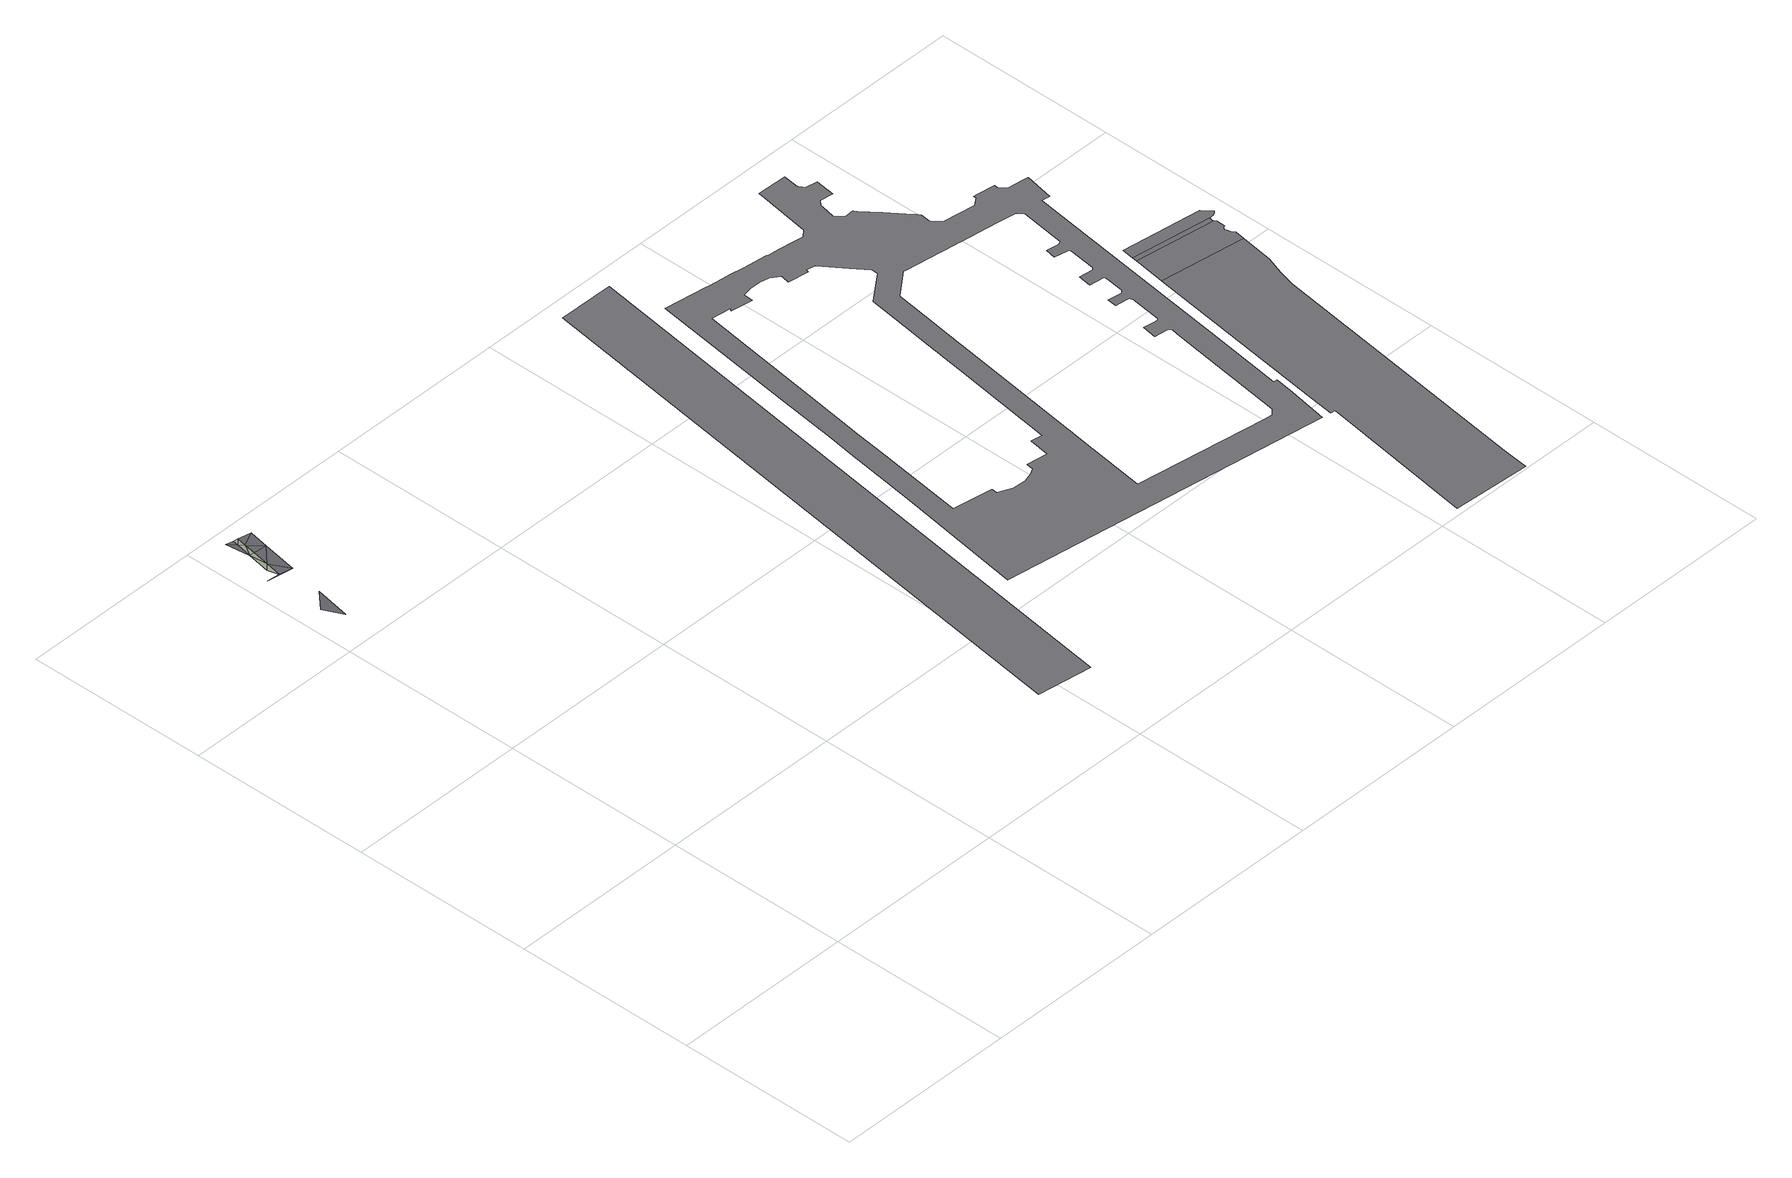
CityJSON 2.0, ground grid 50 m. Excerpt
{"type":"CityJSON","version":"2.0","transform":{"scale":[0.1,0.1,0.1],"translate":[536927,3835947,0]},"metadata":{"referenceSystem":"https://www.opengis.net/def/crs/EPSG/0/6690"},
"CityObjects":{
"road1":{"type":"Road","attributes":{"RoadStructureAttribute.sectionType":"1"},"geometry":[{"type":"MultiSurface","lod":"3","boundaries":[[[0,1,2]],[[3,4,5]],[[5,6,7]],[[4,6,5]],[[8,7,6]],[[8,6,9]],[[4,10,6]],[[8,11,12]],[[13,11,8]],[[6,10,9]],[[8,9,13]],[[14,12,11]],[[11,15,14]],[[11,13,15]],[[13,9,10]],[[10,16,13]],[[15,13,16]]],"semantics":{"surfaces":[{"type":"TrafficArea","function":"2000"},{"type":"AuxiliaryTrafficArea","function":"5000"}],"values":[0,0,1,0,1,1,0,0,1,0,1,0,1,1,0,0,0]}}]},
"road2":{"type":"Road","attributes":{"RoadStructureAttribute.sectionType":"1"},"geometry":[{"type":"MultiSurface","lod":"1","boundaries":[[[17,18,19,20,21]]]}]},
"road3":{"type":"Road","attributes":{"RoadStructureAttribute.sectionType":"1"},"geometry":[{"type":"MultiSurface","lod":"1","boundaries":[[[22,23,24,25,26,27,28,29,30,31,32,33,34,35,36,37,38,39,40,41,42,43,44,45,46,47,48,49,50,51,52,53,54,55,56,57,58,59,60,61,62,63,64,65,66,67,68,69,70,71,72,73,74,75,76,77,78,79,80,81,82,83],[84,85,86,87,88,89,90,91,92,93,94,95,96,97,98,99,100,101,102,103,104,105,106,107,108,109,110,111,112,113,114,115,116,117,118,119,120,121],[122,123,124,125,126,127,128,129,130,131,132,133,134,135,136,137,138,139,140,141,142,143,144,145,146,147,148,149,150,151,152,153,154,155,156,157,158,159,160,161,162,163,164,165,166,167,168,169,170,171,172,173,174,175,176,177,178,179,180]]]}]},
"road4":{"type":"Road","attributes":{"RoadStructureAttribute.sectionType":"1"},"geometry":[{"type":"MultiSurface","lod":"1","boundaries":[[[181,182,183,184,185,186,187,188,189,190,191,192,193]]]}]},
"road5":{"type":"Road","geometry":[{"type":"MultiSurface","lod":"1","boundaries":[[[194,181,193,195,196,197,198,199,200,201,202,203,204,205]]]}]},
"road6":{"type":"Road","geometry":[{"type":"MultiSurface","lod":"1","boundaries":[[[206,194,205,207,208]]]}]},
"road7":{"type":"Road","geometry":[{"type":"MultiSurface","lod":"1","boundaries":[[[209,206,208,210,211,212,213,214,215,216,217]]]}]}
},
"vertices":[
[9,1597,65],[34,1543,65],[52,1642,65],[2,1753,64],[70,1740,66],[35,1749,65],[43,1794,65],[27,1778,65],[39,1843,65],[52,1842,65],[88,1838,66],[47,1888,65],[30,1909,65],[58,1875,65],[50,1904,65],[63,1902,65],[98,1894,66],
[1189,1951,0],[947,262,0],[1096,241,0],[1242,1253,0],[1341,1949,0],
[1899,1863,0],[1888,1878,0],[1888,1879,0],[1889,1886,0],[1894,1923,0],[1812,1926,0],[1786,1765,0],[1767,1748,0],[1742,1752,0],[1700,1758,0],[1666,1762,0],[1663,1763,0],[1596,1772,0],[1558,1778,0],[1551,1779,0],[1497,1786,0],[1490,1787,0],[1371,1805,0],[1315,1397,0],[1290,1217,0],[1280,1149,0],[1262,1025,0],[1249,932,0],[1196,588,0],[1320,570,0],[1356,565,0],[1439,553,0],[2097,459,0],[2116,567,0],[2125,624,0],[2114,625,0],[2145,849,0],[2178,1088,0],[2227,1442,0],[2250,1439,0],[2265,1519,0],[2254,1521,0],[2207,1527,0],[2200,1537,0],[2192,1547,0],[2194,1556,0],[2146,1562,0],[2133,1564,0],[2132,1556,0],[2111,1541,0],[2022,1553,0],[2001,1579,0],[2005,1607,0],[2004,1608,0],[2000,1614,0],[1994,1621,0],[1951,1676,0],[1915,1722,0],[1910,1728,0],[1910,1729,0],[1885,1727,0],[1867,1750,0],[1874,1788,0],[1876,1795,0],[1887,1808,0],[1923,1802,0],[1931,1857,0],[1556,1710,0],[1581,1711,0],[1586,1710,0],[1609,1705,0],[1632,1689,0],[1627,1664,0],[1685,1655,0],[1687,1663,0],[1711,1659,0],[1729,1633,0],[1756,1597,0],[1787,1556,0],[1786,1539,0],[1707,1478,0],[1686,1335,0],[1682,1306,0],[1663,1173,0],[1621,879,0],[1592,883,0],[1589,883,0],[1580,825,0],[1522,834,0],[1520,814,0],[1503,805,0],[1477,798,0],[1441,800,0],[1404,816,0],[1406,832,0],[1387,835,0],[1296,849,0],[1330,1088,0],[1342,1179,0],[1368,1362,0],[1417,1703,0],[1469,1695,0],[1463,1689,0],[1526,1679,0],[1528,1706,0],[1741,1296,0],[1746,1326,0],[1761,1435,0],[1762,1442,0],[1763,1446,0],[1832,1499,0],[1834,1499,0],[1841,1498,0],[1937,1484,0],[1983,1478,0],[1990,1477,0],[1996,1476,0],[2100,1461,0],[2142,1455,0],[2149,1454,0],[2151,1453,0],[2154,1453,0],[2166,1438,0],[2148,1314,0],[2144,1311,0],[2139,1310,0],[2104,1315,0],[2099,1285,0],[2137,1278,0],[2141,1274,0],[2131,1198,0],[2125,1192,0],[2087,1197,0],[2081,1160,0],[2122,1155,0],[2124,1151,0],[2124,1147,0],[2117,1096,0],[2114,1091,0],[2108,1089,0],[2072,1095,0],[2068,1067,0],[2081,1065,0],[2106,1062,0],[2109,1059,0],[2111,1055,0],[2099,969,0],[2095,965,0],[2089,965,0],[2054,970,0],[2048,929,0],[2086,924,0],[2090,920,0],[2092,916,0],[2088,890,0],[2042,563,0],[2025,548,0],[2005,551,0],[1643,604,0],[1668,786,0],[1675,833,0],[1676,841,0],[1677,848,0],[1719,1138,0],
[2203,1051,0],[2132,540,0],[2121,456,0],[2135,454,0],[2068,18,0],[2282,5,0],[2290,80,0],[2344,460,0],[2395,828,0],[2401,853,0],[2407,875,0],[2424,927,0],[2438,1018,0],
[2216,1140,0],[2443,1047,0],[2439,1050,0],[2436,1057,0],[2433,1067,0],[2432,1072,0],[2436,1077,0],[2439,1079,0],[2441,1079,0],[2442,1105,0],[2441,1105,0],[2437,1109,0],
[2218,1154,0],[2437,1115,0],[2439,1123,0],
[2222,1188,0],[2442,1123,0],[2446,1123,0],[2451,1124,0],[2454,1125,0],[2458,1127,0],[2460,1129,0],[2464,1132,0],[2443,1157,0]
]}
